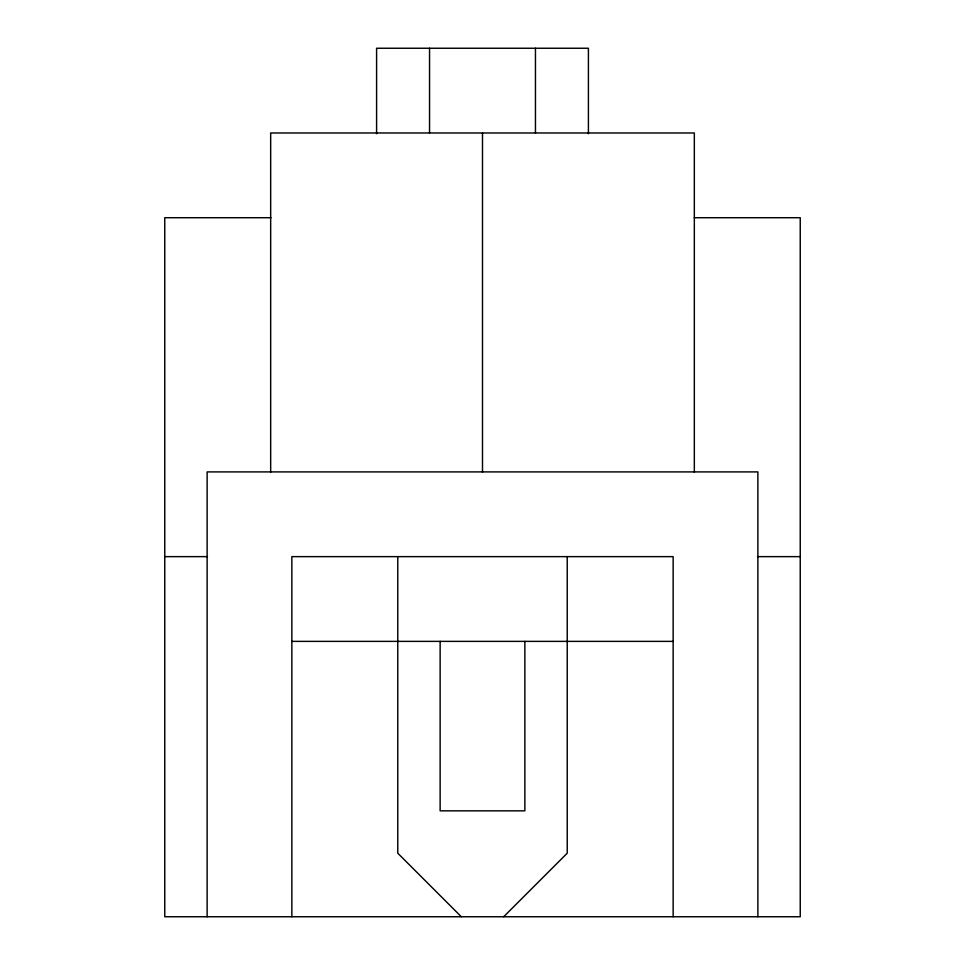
<?xml version="1.0" encoding="UTF-8"?>
<svg xmlns="http://www.w3.org/2000/svg" width="965" height="965" viewBox="0 0 965 965"><rect width="100%" height="100%" fill="white"/><g stroke="black" fill="none" stroke-linecap="round" stroke-linejoin="round"><path stroke-width="1.45" d="M503.682 916.75L567.227 853.205L567.227 556.636M270.96 217.716L164.762 217.716L164.762 916.75L800.238 916.75L800.238 217.716L694.33 217.716M164.762 556.636L207.475 556.636M757.525 556.636L800.238 556.636M291.852 641.375L673.148 641.375M461.318 916.75L397.773 853.205L397.773 556.636M757.875 916.75L757.875 471.909L207.125 471.909L207.125 916.75M694.33 472.211L694.33 132.977L270.67 132.977L270.67 472.211M673.148 916.75L673.148 556.636L291.852 556.636L291.852 916.75M588.409 133.737L588.409 48.25L376.591 48.25L376.591 133.737M535.454 48.25L535.454 132.977M524.864 641.375L524.864 810.841L440.137 810.841L440.137 641.375M482.5 132.977L482.5 472.211M429.546 48.25L429.546 132.977"/></g></svg>
